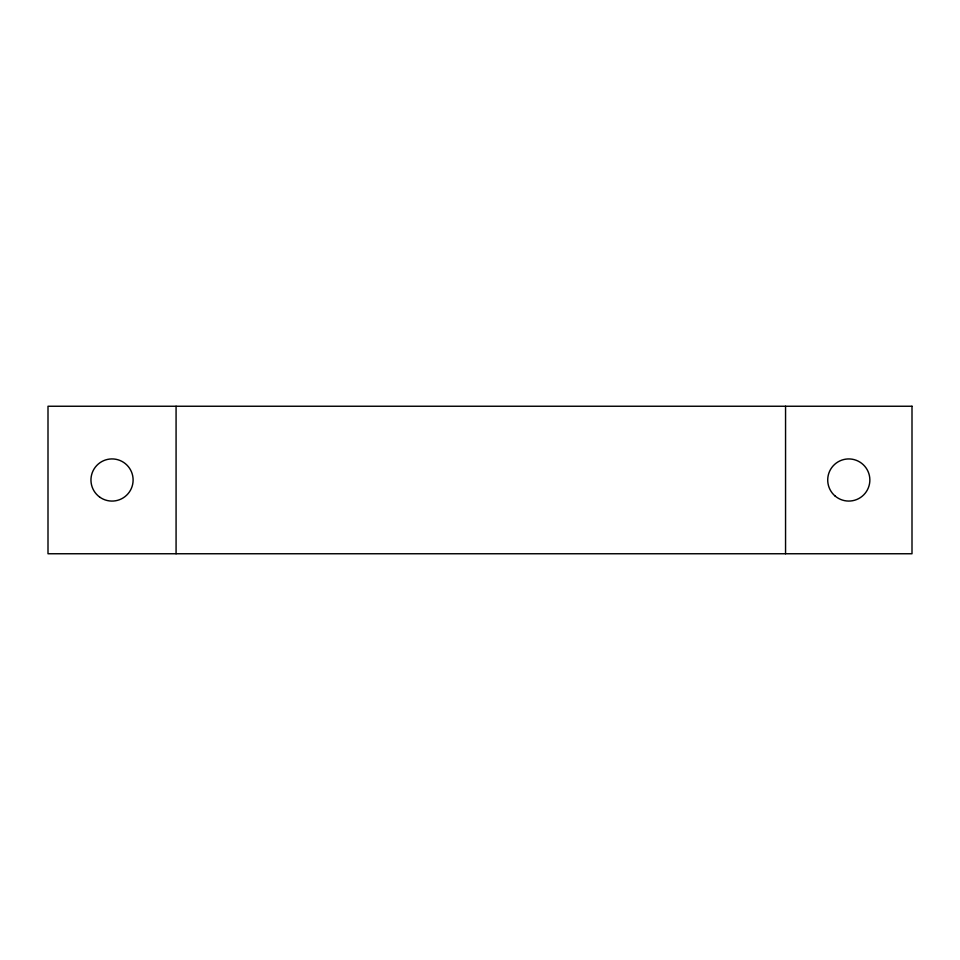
<?xml version="1.0" encoding="UTF-8"?>
<svg xmlns="http://www.w3.org/2000/svg" width="960" height="960" viewBox="0 0 960 960"><rect width="100%" height="100%" fill="white"/><g stroke="black" fill="none" stroke-linecap="round" stroke-linejoin="round"><path stroke-width="1.44" d="M785.556 406.248L785.556 553.752M176.076 406.248L176.076 553.752M912 406.248L48 406.248L48 553.752L912 553.752L912 406.248M99.564 496.992A21.072 21.072 0 0 0 132.984 482.304A21.072 21.072 0 0 0 103.56 460.704A21.072 21.072 0 0 0 99.564 496.992M835.068 495.996A21.072 21.072 0 0 0 869.496 483.876A21.072 21.072 0 0 0 841.776 460.128A21.072 21.072 0 0 0 835.068 495.996"/></g></svg>
